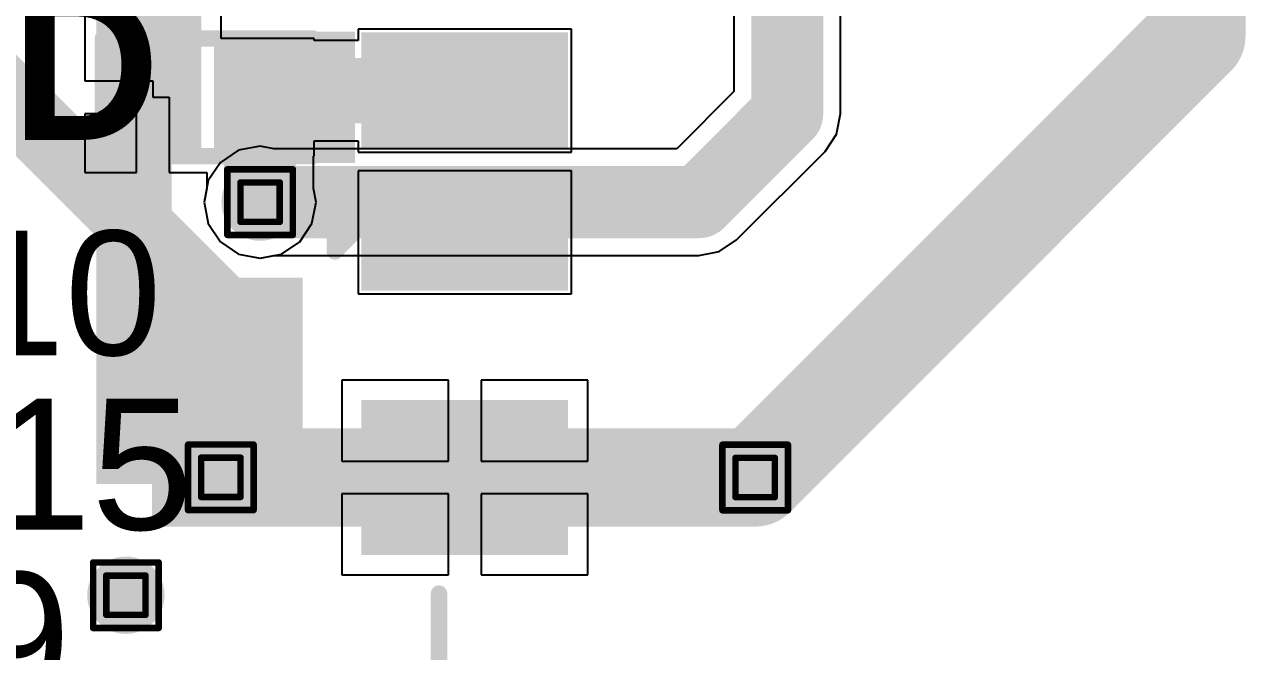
# Model space of a CAD drawing. Header units: inches. Extents: x -0.3 to 9.9, y -0.4 to 5.
# Drawn here: x 3.861 to 4.234, y 0.4518 to 0.6433 of the extents above; entities that cross this region are included whole.
import ezdxf

# ---------------------------------------------------------------- set-up
doc = ezdxf.new("R2010")
doc.units = ezdxf.units.IN
doc.header["$MEASUREMENT"] = 0
for name, color, linetype in [('Bottom Layer', 5, 'Continuous'), ('Bottom Solder', 6, 'Continuous'), ('Drill Drawing', 1, 'Continuous'), ('Top Layer', 1, 'Continuous'), ('Top Overlay', 2, 'Continuous'), ('Top Paste', 8, 'Continuous'), ('Top Solder', 216, 'Continuous'), ('Via Holes', 16, 'Continuous')]:
    doc.layers.add(name, color=color, linetype=linetype)
doc.styles.add('Arial', font='', dxfattribs={"height": 0.2})
doc.styles.add('Arial_Bold', font='', dxfattribs={"height": 0.2})
doc.styles.get('Arial').set_extended_font_data('Arial')
doc.styles.get('Arial_Bold').set_extended_font_data('Arial', bold=True)

# ---------------------------------------------------------------- blocks, each defined once
blk = doc.blocks.new('DM3BT_DSF_PEJS_121')
at = {"layer": 'Top Layer'}
for points in [[(-0.20669, 0.32087), (-0.16732, 0.32087), (-0.16732, 0.26575), (-0.20669, 0.26575)], [(-0.12598, 0.26575), (-0.12598, 0.32087), (-0.09843, 0.32087), (-0.09843, 0.26575)], [(-0.08268, 0.26575), (-0.08268, 0.32087), (-0.05512, 0.32087), (-0.05512, 0.26575)]]:
    blk.add_hatch(color=1, dxfattribs=at).paths.add_polyline_path(points)
at = {"layer": 'Top Paste'}
for points in [[(-0.20669, 0.32087), (-0.16732, 0.32087), (-0.16732, 0.26575), (-0.20669, 0.26575)], [(-0.12598, 0.26575), (-0.12598, 0.32087), (-0.09843, 0.32087), (-0.09843, 0.26575)], [(-0.08268, 0.26575), (-0.08268, 0.32087), (-0.05512, 0.32087), (-0.05512, 0.26575)]]:
    blk.add_hatch(color=8, dxfattribs=at).paths.add_polyline_path(points)
at = {"layer": 'Top Solder'}
for points in [[(-0.21069, 0.32487), (-0.16332, 0.32487), (-0.16332, 0.26175), (-0.21069, 0.26175)], [(-0.12998, 0.26175), (-0.12998, 0.32487), (-0.09443, 0.32487), (-0.09443, 0.26175)], [(-0.08668, 0.26175), (-0.08668, 0.32487), (-0.05112, 0.32487), (-0.05112, 0.26175)]]:
    blk.add_hatch(color=216, dxfattribs=at).paths.add_polyline_path(points)
at = {"layer": 'Top Overlay'}
for points in [[(-0.118, 0.333, 0.005, 0.005, 0), (-0.108, 0.333, 0.005, 0.005, 0)], [(-0.118, 0.333, 0.005, 0.005, 0), (-0.113, 0.328, 0.005, 0.005, 0)], [(-0.108, 0.333, 0.005, 0.005, 0), (-0.113, 0.328, 0.005, 0.005, 0)], [(-0.27559, 0.30118, 0.005, 0.005, 0), (-0.22244, 0.30118, 0.005, 0.005, 0)]]:
    blk.add_lwpolyline(points, format="xyseb", dxfattribs=at)
for points in [[(-0.11925, 0.333, 0.0025, 0.0025, 1), (-0.11675, 0.333, 0.0025, 0.0025, 1)], [(-0.11925, 0.333, 0.0025, 0.0025, 1), (-0.11675, 0.333, 0.0025, 0.0025, 1)], [(-0.10925, 0.333, 0.0025, 0.0025, 1), (-0.10675, 0.333, 0.0025, 0.0025, 1)], [(-0.10925, 0.333, 0.0025, 0.0025, 1), (-0.10675, 0.333, 0.0025, 0.0025, 1)], [(-0.11425, 0.328, 0.0025, 0.0025, 1), (-0.11175, 0.328, 0.0025, 0.0025, 1)], [(-0.11425, 0.328, 0.0025, 0.0025, 1), (-0.11175, 0.328, 0.0025, 0.0025, 1)], [(-0.22369, 0.30118, 0.0025, 0.0025, 1), (-0.22119, 0.30118, 0.0025, 0.0025, 1)]]:
    blk.add_lwpolyline(points, format="xyseb", close=True, dxfattribs=at)
blk = doc.blocks.new('DFN1006_2L__144')
at = {"layer": 'Top Layer'}
for points in [[(-0.02756, 0.01299), (-0.00591, 0.01299), (-0.00591, -0.01299), (-0.02756, -0.01299)], [(0.00591, 0.01299), (0.02756, 0.01299), (0.02756, -0.01299), (0.00591, -0.01299)]]:
    blk.add_hatch(color=1, dxfattribs=at).paths.add_polyline_path(points)
at = {"layer": 'Top Overlay'}
blk.add_hatch(color=2, dxfattribs=at).paths.add_polyline_path([(-0.045, -0.02), (-0.032, -0.02), (-0.032, 0.02), (-0.045, 0.02)])
at = {"layer": 'Top Paste'}
for points in [[(-0.02756, 0.01299), (-0.00591, 0.01299), (-0.00591, -0.01299), (-0.02756, -0.01299)], [(0.00591, 0.01299), (0.02756, 0.01299), (0.02756, -0.01299), (0.00591, -0.01299)]]:
    blk.add_hatch(color=8, dxfattribs=at).paths.add_polyline_path(points)
at = {"layer": 'Top Solder'}
for points in [[(-0.03156, 0.01699), (-0.00191, 0.01699), (-0.00191, -0.01699), (-0.03156, -0.01699)], [(0.00191, 0.01699), (0.03156, 0.01699), (0.03156, -0.01699), (0.00191, -0.01699)]]:
    blk.add_hatch(color=216, dxfattribs=at).paths.add_polyline_path(points)
at = {"layer": 'Top Overlay'}
for points in [[(-0.032, 0.018, 0.005, 0.005, 0), (-0.032, -0.018, 0.005, 0.005, 0)], [(0.032, 0.018, 0.005, 0.005, 0), (-0.032, 0.018, 0.005, 0.005, 0)], [(0.032, 0.018, 0.005, 0.005, 0), (0.032, -0.018, 0.005, 0.005, 0)], [(0.032, -0.018, 0.005, 0.005, 0), (-0.032, -0.018, 0.005, 0.005, 0)]]:
    blk.add_lwpolyline(points, format="xyseb", dxfattribs=at)
for points in [[(-0.03325, 0.018, 0.0025, 0.0025, 1), (-0.03075, 0.018, 0.0025, 0.0025, 1)], [(-0.03325, 0.018, 0.0025, 0.0025, 1), (-0.03075, 0.018, 0.0025, 0.0025, 1)], [(0.03075, 0.018, 0.0025, 0.0025, 1), (0.03325, 0.018, 0.0025, 0.0025, 1)], [(0.03075, 0.018, 0.0025, 0.0025, 1), (0.03325, 0.018, 0.0025, 0.0025, 1)], [(-0.03325, -0.018, 0.0025, 0.0025, 1), (-0.03075, -0.018, 0.0025, 0.0025, 1)], [(-0.03325, -0.018, 0.0025, 0.0025, 1), (-0.03075, -0.018, 0.0025, 0.0025, 1)], [(0.03075, -0.018, 0.0025, 0.0025, 1), (0.03325, -0.018, 0.0025, 0.0025, 1)], [(0.03075, -0.018, 0.0025, 0.0025, 1), (0.03325, -0.018, 0.0025, 0.0025, 1)]]:
    blk.add_lwpolyline(points, format="xyseb", close=True, dxfattribs=at)

msp = doc.modelspace()

# ---------------------------------------------------------------- hatches: boundary and pattern name
at = {"layer": 'Bottom Layer'}
h = msp.add_hatch(color=5, dxfattribs=at)
edge = h.paths.add_edge_path()
edge.add_arc((3.933, 0.589), 0.01181, 0, 360)
h = msp.add_hatch(color=5, dxfattribs=at)
edge = h.paths.add_edge_path()
edge.add_arc((3.921, 0.505), 0.01181, 0, 360)
h = msp.add_hatch(color=5, dxfattribs=at)
edge = h.paths.add_edge_path()
edge.add_arc((4.08421, 0.50494), 0.01181, 0, 360)
h = msp.add_hatch(color=5, dxfattribs=at)
edge = h.paths.add_edge_path()
edge.add_arc((3.892, 0.469), 0.01181, 0, 360)
at = {"layer": 'Bottom Solder'}
h = msp.add_hatch(color=6, dxfattribs=at)
edge = h.paths.add_edge_path()
edge.add_arc((3.933, 0.589), 0.00591, 0, 360)
h = msp.add_hatch(color=6, dxfattribs=at)
edge = h.paths.add_edge_path()
edge.add_arc((3.921, 0.505), 0.00591, 0, 360)
h = msp.add_hatch(color=6, dxfattribs=at)
edge = h.paths.add_edge_path()
edge.add_arc((4.08421, 0.50494), 0.00591, 0, 360)
h = msp.add_hatch(color=6, dxfattribs=at)
edge = h.paths.add_edge_path()
edge.add_arc((3.892, 0.469), 0.00591, 0, 360)
at = {"layer": 'Top Layer'}
for points in [[(3.883, 0.603), (3.915, 0.603), (3.915, 0.857), (3.883, 0.857)], [(3.883, 0.503), (3.906, 0.503), (3.906, 0.621), (3.883, 0.621)], [(3.9, 0.48994), (3.946, 0.48994), (3.946, 0.56594), (3.9, 0.56594)]]:
    msp.add_hatch(color=1, dxfattribs=at).paths.add_polyline_path(points)
h = msp.add_hatch(color=1, dxfattribs=at)
edge = h.paths.add_edge_path()
edge.add_arc((3.933, 0.589), 0.01181, 0, 360)
h = msp.add_hatch(color=1, dxfattribs=at)
edge = h.paths.add_edge_path()
edge.add_arc((3.921, 0.505), 0.01181, 0, 360)
h = msp.add_hatch(color=1, dxfattribs=at)
edge = h.paths.add_edge_path()
edge.add_arc((4.08421, 0.50494), 0.01181, 0, 360)
h = msp.add_hatch(color=1, dxfattribs=at)
edge = h.paths.add_edge_path()
edge.add_arc((3.892, 0.469), 0.01181, 0, 360)
at = {"layer": 'Top Solder'}
h = msp.add_hatch(color=216, dxfattribs=at)
edge = h.paths.add_edge_path()
edge.add_arc((3.933, 0.589), 0.00591, 0, 360)
h = msp.add_hatch(color=216, dxfattribs=at)
edge = h.paths.add_edge_path()
edge.add_arc((3.921, 0.505), 0.00591, 0, 360)
h = msp.add_hatch(color=216, dxfattribs=at)
edge = h.paths.add_edge_path()
edge.add_arc((4.08421, 0.50494), 0.00591, 0, 360)
h = msp.add_hatch(color=216, dxfattribs=at)
edge = h.paths.add_edge_path()
edge.add_arc((3.892, 0.469), 0.00591, 0, 360)
at = {"layer": 'Via Holes'}
h = msp.add_hatch(color=7, dxfattribs=at)
edge = h.paths.add_edge_path()
edge.add_arc((3.933, 0.589), 0.00591, 0, 360)
h = msp.add_hatch(color=7, dxfattribs=at)
edge = h.paths.add_edge_path()
edge.add_arc((3.921, 0.505), 0.00591, 0, 360)
h = msp.add_hatch(color=7, dxfattribs=at)
edge = h.paths.add_edge_path()
edge.add_arc((4.08421, 0.50494), 0.00591, 0, 360)
h = msp.add_hatch(color=7, dxfattribs=at)
edge = h.paths.add_edge_path()
edge.add_arc((3.892, 0.469), 0.00591, 0, 360)

# ---------------------------------------------------------------- linework, layer by layer
at = {"layer": 'Bottom Layer'}
for p, q in [((4.11031, 0.616), (4.11031, 0.809)), ((4.07769, 0.80224), (4.07769, 0.62276)), ((4.07769, 0.62276), (4.06024, 0.60531)), ((4.10907, 0.60976), (4.11031, 0.616)), ((4.10554, 0.60446), (4.10907, 0.60976)), ((3.92644, 0.60484), (3.92088, 0.60112)), ((3.933, 0.60614), (3.92644, 0.60484)), ((3.93716, 0.60531), (3.933, 0.60614)), ((4.06024, 0.60531), (3.93716, 0.60531)), ((4.07854, 0.57746), (4.10554, 0.60446)), ((3.92088, 0.60112), (3.91716, 0.59556)), ((3.91716, 0.59556), (3.91586, 0.589)), ((3.91586, 0.589), (3.91716, 0.58244)), ((3.91716, 0.58244), (3.92088, 0.57688)), ((3.92088, 0.57688), (3.92644, 0.57316)), ((4.07324, 0.57393), (4.07854, 0.57746)), ((3.92644, 0.57316), (3.933, 0.57186)), ((3.933, 0.57186), (3.93716, 0.57269)), ((3.93716, 0.57269), (4.067, 0.57269)), ((4.067, 0.57269), (4.07324, 0.57393))]:
    msp.add_line(p, q, dxfattribs=at)
for points in [[(4.094, 0.616, 0.022, 0.022, 0), (4.094, 0.809, 0.022, 0.022, 0)], [(4.219, 0.63973, 0.03, 0.03, 0), (4.219, 0.797, 0.03, 0.03, 0)], [(4.08421, 0.50494, 0.03, 0.03, 0), (4.219, 0.63973, 0.03, 0.03, 0)], [(3.849, 0.628, 0.022, 0.022, 0), (3.921, 0.556, 0.022, 0.022, 0)], [(4.067, 0.589, 0.022, 0.022, 0), (4.094, 0.616, 0.022, 0.022, 0)], [(3.933, 0.589, 0.022, 0.022, 0), (4.067, 0.589, 0.022, 0.022, 0)], [(3.921, 0.505, 0.022, 0.022, 0), (3.921, 0.556, 0.022, 0.022, 0)], [(3.921, 0.50494, 0.022, 0.022, 0), (3.921, 0.505, 0.022, 0.022, 0)]]:
    msp.add_lwpolyline(points, format="xyseb", dxfattribs=at)
for points in [[(4.2115, 0.63973, 0.015, 0.015, 1), (4.2265, 0.63973, 0.015, 0.015, 1)], [(4.2115, 0.63973, 0.015, 0.015, 1), (4.2265, 0.63973, 0.015, 0.015, 1)], [(4.0885, 0.616, 0.011, 0.011, 1), (4.0995, 0.616, 0.011, 0.011, 1)], [(4.0885, 0.616, 0.011, 0.011, 1), (4.0995, 0.616, 0.011, 0.011, 1)], [(3.9275, 0.589, 0.011, 0.011, 1), (3.9385, 0.589, 0.011, 0.011, 1)], [(4.0615, 0.589, 0.011, 0.011, 1), (4.0725, 0.589, 0.011, 0.011, 1)], [(4.0615, 0.589, 0.011, 0.011, 1), (4.0725, 0.589, 0.011, 0.011, 1)], [(3.9155, 0.556, 0.011, 0.011, 1), (3.9265, 0.556, 0.011, 0.011, 1)], [(3.9155, 0.556, 0.011, 0.011, 1), (3.9265, 0.556, 0.011, 0.011, 1)], [(4.07671, 0.50494, 0.015, 0.015, 1), (4.09171, 0.50494, 0.015, 0.015, 1)], [(3.9155, 0.505, 0.011, 0.011, 1), (3.9265, 0.505, 0.011, 0.011, 1)], [(3.9155, 0.505, 0.011, 0.011, 1), (3.9265, 0.505, 0.011, 0.011, 1)], [(3.9155, 0.50494, 0.011, 0.011, 1), (3.9265, 0.50494, 0.011, 0.011, 1)]]:
    msp.add_lwpolyline(points, format="xyseb", close=True, dxfattribs=at)
at = {"layer": 'Drill Drawing'}
for points in [[(3.923, 0.599, 0.002, 0.002, 0), (3.943, 0.599, 0.002, 0.002, 0)], [(3.923, 0.579, 0.002, 0.002, 0), (3.923, 0.599, 0.002, 0.002, 0)], [(3.943, 0.579, 0.002, 0.002, 0), (3.943, 0.599, 0.002, 0.002, 0)], [(3.927, 0.595, 0.002, 0.002, 0), (3.939, 0.595, 0.002, 0.002, 0)], [(3.927, 0.583, 0.002, 0.002, 0), (3.927, 0.595, 0.002, 0.002, 0)], [(3.939, 0.583, 0.002, 0.002, 0), (3.939, 0.595, 0.002, 0.002, 0)], [(3.927, 0.583, 0.002, 0.002, 0), (3.939, 0.583, 0.002, 0.002, 0)], [(3.923, 0.579, 0.002, 0.002, 0), (3.943, 0.579, 0.002, 0.002, 0)], [(3.911, 0.515, 0.002, 0.002, 0), (3.931, 0.515, 0.002, 0.002, 0)], [(3.911, 0.495, 0.002, 0.002, 0), (3.911, 0.515, 0.002, 0.002, 0)], [(3.931, 0.495, 0.002, 0.002, 0), (3.931, 0.515, 0.002, 0.002, 0)], [(4.07421, 0.51494, 0.002, 0.002, 0), (4.09421, 0.51494, 0.002, 0.002, 0)], [(4.07421, 0.49494, 0.002, 0.002, 0), (4.07421, 0.51494, 0.002, 0.002, 0)], [(4.09421, 0.49494, 0.002, 0.002, 0), (4.09421, 0.51494, 0.002, 0.002, 0)], [(3.915, 0.511, 0.002, 0.002, 0), (3.927, 0.511, 0.002, 0.002, 0)], [(3.915, 0.499, 0.002, 0.002, 0), (3.915, 0.511, 0.002, 0.002, 0)], [(3.927, 0.499, 0.002, 0.002, 0), (3.927, 0.511, 0.002, 0.002, 0)], [(4.07821, 0.51094, 0.002, 0.002, 0), (4.09021, 0.51094, 0.002, 0.002, 0)], [(4.07821, 0.49894, 0.002, 0.002, 0), (4.07821, 0.51094, 0.002, 0.002, 0)], [(4.09021, 0.49894, 0.002, 0.002, 0), (4.09021, 0.51094, 0.002, 0.002, 0)], [(3.915, 0.499, 0.002, 0.002, 0), (3.927, 0.499, 0.002, 0.002, 0)], [(4.07821, 0.49894, 0.002, 0.002, 0), (4.09021, 0.49894, 0.002, 0.002, 0)], [(3.911, 0.495, 0.002, 0.002, 0), (3.931, 0.495, 0.002, 0.002, 0)], [(4.07421, 0.49494, 0.002, 0.002, 0), (4.09421, 0.49494, 0.002, 0.002, 0)], [(3.882, 0.479, 0.002, 0.002, 0), (3.902, 0.479, 0.002, 0.002, 0)], [(3.882, 0.459, 0.002, 0.002, 0), (3.882, 0.479, 0.002, 0.002, 0)], [(3.902, 0.459, 0.002, 0.002, 0), (3.902, 0.479, 0.002, 0.002, 0)], [(3.886, 0.475, 0.002, 0.002, 0), (3.898, 0.475, 0.002, 0.002, 0)], [(3.886, 0.463, 0.002, 0.002, 0), (3.886, 0.475, 0.002, 0.002, 0)], [(3.898, 0.463, 0.002, 0.002, 0), (3.898, 0.475, 0.002, 0.002, 0)], [(3.886, 0.463, 0.002, 0.002, 0), (3.898, 0.463, 0.002, 0.002, 0)], [(3.882, 0.459, 0.002, 0.002, 0), (3.902, 0.459, 0.002, 0.002, 0)]]:
    msp.add_lwpolyline(points, format="xyseb", dxfattribs=at)
for points in [[(3.9225, 0.599, 0.001, 0.001, 1), (3.9235, 0.599, 0.001, 0.001, 1)], [(3.9225, 0.599, 0.001, 0.001, 1), (3.9235, 0.599, 0.001, 0.001, 1)], [(3.9425, 0.599, 0.001, 0.001, 1), (3.9435, 0.599, 0.001, 0.001, 1)], [(3.9425, 0.599, 0.001, 0.001, 1), (3.9435, 0.599, 0.001, 0.001, 1)], [(3.9265, 0.595, 0.001, 0.001, 1), (3.9275, 0.595, 0.001, 0.001, 1)], [(3.9265, 0.595, 0.001, 0.001, 1), (3.9275, 0.595, 0.001, 0.001, 1)], [(3.9385, 0.595, 0.001, 0.001, 1), (3.9395, 0.595, 0.001, 0.001, 1)], [(3.9385, 0.595, 0.001, 0.001, 1), (3.9395, 0.595, 0.001, 0.001, 1)], [(3.9265, 0.583, 0.001, 0.001, 1), (3.9275, 0.583, 0.001, 0.001, 1)], [(3.9265, 0.583, 0.001, 0.001, 1), (3.9275, 0.583, 0.001, 0.001, 1)], [(3.9385, 0.583, 0.001, 0.001, 1), (3.9395, 0.583, 0.001, 0.001, 1)], [(3.9385, 0.583, 0.001, 0.001, 1), (3.9395, 0.583, 0.001, 0.001, 1)], [(3.9225, 0.579, 0.001, 0.001, 1), (3.9235, 0.579, 0.001, 0.001, 1)], [(3.9225, 0.579, 0.001, 0.001, 1), (3.9235, 0.579, 0.001, 0.001, 1)], [(3.9425, 0.579, 0.001, 0.001, 1), (3.9435, 0.579, 0.001, 0.001, 1)], [(3.9425, 0.579, 0.001, 0.001, 1), (3.9435, 0.579, 0.001, 0.001, 1)], [(3.9105, 0.515, 0.001, 0.001, 1), (3.9115, 0.515, 0.001, 0.001, 1)], [(3.9105, 0.515, 0.001, 0.001, 1), (3.9115, 0.515, 0.001, 0.001, 1)], [(3.9305, 0.515, 0.001, 0.001, 1), (3.9315, 0.515, 0.001, 0.001, 1)], [(3.9305, 0.515, 0.001, 0.001, 1), (3.9315, 0.515, 0.001, 0.001, 1)], [(4.07371, 0.51494, 0.001, 0.001, 1), (4.07471, 0.51494, 0.001, 0.001, 1)], [(4.07371, 0.51494, 0.001, 0.001, 1), (4.07471, 0.51494, 0.001, 0.001, 1)], [(4.09371, 0.51494, 0.001, 0.001, 1), (4.09471, 0.51494, 0.001, 0.001, 1)], [(4.09371, 0.51494, 0.001, 0.001, 1), (4.09471, 0.51494, 0.001, 0.001, 1)], [(3.9145, 0.511, 0.001, 0.001, 1), (3.9155, 0.511, 0.001, 0.001, 1)], [(3.9145, 0.511, 0.001, 0.001, 1), (3.9155, 0.511, 0.001, 0.001, 1)], [(3.9265, 0.511, 0.001, 0.001, 1), (3.9275, 0.511, 0.001, 0.001, 1)], [(3.9265, 0.511, 0.001, 0.001, 1), (3.9275, 0.511, 0.001, 0.001, 1)], [(4.07771, 0.51094, 0.001, 0.001, 1), (4.07871, 0.51094, 0.001, 0.001, 1)], [(4.07771, 0.51094, 0.001, 0.001, 1), (4.07871, 0.51094, 0.001, 0.001, 1)], [(4.08971, 0.51094, 0.001, 0.001, 1), (4.09071, 0.51094, 0.001, 0.001, 1)], [(4.08971, 0.51094, 0.001, 0.001, 1), (4.09071, 0.51094, 0.001, 0.001, 1)], [(3.9145, 0.499, 0.001, 0.001, 1), (3.9155, 0.499, 0.001, 0.001, 1)], [(3.9145, 0.499, 0.001, 0.001, 1), (3.9155, 0.499, 0.001, 0.001, 1)], [(3.9265, 0.499, 0.001, 0.001, 1), (3.9275, 0.499, 0.001, 0.001, 1)], [(3.9265, 0.499, 0.001, 0.001, 1), (3.9275, 0.499, 0.001, 0.001, 1)], [(4.07771, 0.49894, 0.001, 0.001, 1), (4.07871, 0.49894, 0.001, 0.001, 1)], [(4.07771, 0.49894, 0.001, 0.001, 1), (4.07871, 0.49894, 0.001, 0.001, 1)], [(4.08971, 0.49894, 0.001, 0.001, 1), (4.09071, 0.49894, 0.001, 0.001, 1)], [(4.08971, 0.49894, 0.001, 0.001, 1), (4.09071, 0.49894, 0.001, 0.001, 1)], [(3.9105, 0.495, 0.001, 0.001, 1), (3.9115, 0.495, 0.001, 0.001, 1)], [(3.9105, 0.495, 0.001, 0.001, 1), (3.9115, 0.495, 0.001, 0.001, 1)], [(3.9305, 0.495, 0.001, 0.001, 1), (3.9315, 0.495, 0.001, 0.001, 1)], [(3.9305, 0.495, 0.001, 0.001, 1), (3.9315, 0.495, 0.001, 0.001, 1)], [(4.07371, 0.49494, 0.001, 0.001, 1), (4.07471, 0.49494, 0.001, 0.001, 1)], [(4.07371, 0.49494, 0.001, 0.001, 1), (4.07471, 0.49494, 0.001, 0.001, 1)], [(4.09371, 0.49494, 0.001, 0.001, 1), (4.09471, 0.49494, 0.001, 0.001, 1)], [(4.09371, 0.49494, 0.001, 0.001, 1), (4.09471, 0.49494, 0.001, 0.001, 1)], [(3.8815, 0.479, 0.001, 0.001, 1), (3.8825, 0.479, 0.001, 0.001, 1)], [(3.8815, 0.479, 0.001, 0.001, 1), (3.8825, 0.479, 0.001, 0.001, 1)], [(3.9015, 0.479, 0.001, 0.001, 1), (3.9025, 0.479, 0.001, 0.001, 1)], [(3.9015, 0.479, 0.001, 0.001, 1), (3.9025, 0.479, 0.001, 0.001, 1)], [(3.8855, 0.475, 0.001, 0.001, 1), (3.8865, 0.475, 0.001, 0.001, 1)], [(3.8855, 0.475, 0.001, 0.001, 1), (3.8865, 0.475, 0.001, 0.001, 1)], [(3.8975, 0.475, 0.001, 0.001, 1), (3.8985, 0.475, 0.001, 0.001, 1)], [(3.8975, 0.475, 0.001, 0.001, 1), (3.8985, 0.475, 0.001, 0.001, 1)], [(3.8855, 0.463, 0.001, 0.001, 1), (3.8865, 0.463, 0.001, 0.001, 1)], [(3.8855, 0.463, 0.001, 0.001, 1), (3.8865, 0.463, 0.001, 0.001, 1)], [(3.8975, 0.463, 0.001, 0.001, 1), (3.8985, 0.463, 0.001, 0.001, 1)], [(3.8975, 0.463, 0.001, 0.001, 1), (3.8985, 0.463, 0.001, 0.001, 1)], [(3.8815, 0.459, 0.001, 0.001, 1), (3.8825, 0.459, 0.001, 0.001, 1)], [(3.8815, 0.459, 0.001, 0.001, 1), (3.8825, 0.459, 0.001, 0.001, 1)], [(3.9015, 0.459, 0.001, 0.001, 1), (3.9025, 0.459, 0.001, 0.001, 1)], [(3.9015, 0.459, 0.001, 0.001, 1), (3.9025, 0.459, 0.001, 0.001, 1)]]:
    msp.add_lwpolyline(points, format="xyseb", close=True, dxfattribs=at)
at = {"layer": 'Top Layer'}
for p, q in [((3.87944, 0.66), (3.87944, 0.64201)), ((3.92109, 0.63899), (3.92109, 0.64701)), ((3.87944, 0.64201), (3.87944, 0.626)), ((4.02807, 0.64183), (3.96296, 0.64183)), ((3.96296, 0.64183), (3.96296, 0.63834)), ((4.02807, 0.60427), (4.02807, 0.64183)), ((3.94956, 0.63899), (3.92109, 0.63899)), ((3.94956, 0.63834), (3.94956, 0.63899)), ((3.96296, 0.63834), (3.94956, 0.63834)), ((3.87944, 0.626), (3.90027, 0.626)), ((3.90027, 0.626), (3.90027, 0.621)), ((3.90027, 0.621), (3.90527, 0.621)), ((3.90527, 0.621), (3.90527, 0.59801)), ((3.89527, 0.616), (3.87944, 0.616)), ((3.87944, 0.616), (3.87944, 0.59801)), ((3.89527, 0.59801), (3.89527, 0.616)), ((3.94956, 0.60301), (3.94956, 0.60776)), ((3.94956, 0.60776), (3.96296, 0.60776)), ((3.96296, 0.60776), (3.96296, 0.60427)), ((3.96296, 0.60427), (4.02807, 0.60427)), ((3.94931, 0.59316), (3.94931, 0.60301)), ((3.94931, 0.60301), (3.94956, 0.60301)), ((3.87944, 0.59801), (3.89527, 0.59801)), ((3.90527, 0.59801), (3.91669, 0.59801)), ((3.91669, 0.59801), (3.91669, 0.59316)), ((4.02807, 0.59852), (3.96296, 0.59852)), ((3.96296, 0.59852), (3.96296, 0.56096)), ((4.02807, 0.56096), (4.02807, 0.59852)), ((3.91669, 0.59316), (3.91586, 0.589)), ((3.95014, 0.589), (3.94931, 0.59316)), ((3.91586, 0.589), (3.91716, 0.58244)), ((3.94884, 0.58244), (3.95014, 0.589)), ((3.91716, 0.58244), (3.92088, 0.57688)), ((3.94512, 0.57688), (3.94884, 0.58244)), ((3.92088, 0.57688), (3.92644, 0.57316)), ((3.93956, 0.57316), (3.94512, 0.57688)), ((3.92644, 0.57316), (3.933, 0.57186)), ((3.933, 0.57186), (3.93956, 0.57316)), ((3.96296, 0.56096), (4.02807, 0.56096)), ((3.99052, 0.53463), (3.95796, 0.53463)), ((3.95796, 0.53463), (3.95796, 0.50994)), ((3.99052, 0.50994), (3.99052, 0.53463)), ((4.03307, 0.53463), (4.00052, 0.53463)), ((4.00052, 0.53463), (4.00052, 0.50994)), ((4.03307, 0.50994), (4.03307, 0.53463)), ((3.95796, 0.50994), (3.99052, 0.50994)), ((4.00052, 0.50994), (4.03307, 0.50994)), ((3.99052, 0.49994), (3.95796, 0.49994)), ((3.95796, 0.49994), (3.95796, 0.47526)), ((3.99052, 0.47526), (3.99052, 0.49994)), ((4.03307, 0.49994), (4.00052, 0.49994)), ((4.00052, 0.49994), (4.00052, 0.47526)), ((4.03307, 0.47526), (4.03307, 0.49994)), ((3.95796, 0.47526), (3.99052, 0.47526)), ((4.00052, 0.47526), (4.03307, 0.47526))]:
    msp.add_line(p, q, dxfattribs=at)
for points in [[(3.93895, 0.62305, 0.02, 0.02, 0), (3.99552, 0.62305, 0.02, 0.02, 0)], [(3.933, 0.589, 0.022, 0.022, 0), (3.933, 0.61927, 0.022, 0.022, 0)], [(3.921, 0.505, 0.03, 0.03, 0), (3.92106, 0.50494, 0.03, 0.03, 0)], [(3.92106, 0.50494, 0.03, 0.03, 0), (3.99552, 0.50494, 0.03, 0.03, 0)], [(3.99552, 0.50494, 0.03, 0.03, 0), (4.08322, 0.50494, 0.03, 0.03, 0)]]:
    msp.add_lwpolyline(points, format="xyseb", dxfattribs=at)
for points in [[(3.93395, 0.62305, 0.01, 0.01, 1), (3.94395, 0.62305, 0.01, 0.01, 1)], [(3.99052, 0.62305, 0.01, 0.01, 1), (4.00052, 0.62305, 0.01, 0.01, 1)], [(3.9275, 0.61927, 0.011, 0.011, 1), (3.9385, 0.61927, 0.011, 0.011, 1)], [(3.9275, 0.589, 0.011, 0.011, 1), (3.9385, 0.589, 0.011, 0.011, 1)], [(3.9135, 0.505, 0.015, 0.015, 1), (3.9285, 0.505, 0.015, 0.015, 1)], [(3.91356, 0.50494, 0.015, 0.015, 1), (3.92856, 0.50494, 0.015, 0.015, 1)], [(3.91356, 0.50494, 0.015, 0.015, 1), (3.92856, 0.50494, 0.015, 0.015, 1)], [(3.98802, 0.50494, 0.015, 0.015, 1), (4.00302, 0.50494, 0.015, 0.015, 1)], [(3.98802, 0.50494, 0.015, 0.015, 1), (4.00302, 0.50494, 0.015, 0.015, 1)], [(4.07572, 0.50494, 0.015, 0.015, 1), (4.09072, 0.50494, 0.015, 0.015, 1)]]:
    msp.add_lwpolyline(points, format="xyseb", close=True, dxfattribs=at)

# ---------------------------------------------------------------- block references
for name, p, rotation in [('DM3BT_DSF_PEJS_121', (4.28882, 0.69195), 90), ('DFN1006_2L__144', (3.917, 0.621), 180)]:
    msp.add_blockref(name, p, dxfattribs=dict(rotation=rotation))

# ---------------------------------------------------------------- texts
at = {"layer": 'Top Overlay'}
for s, height, style, p in [('D', 0.045, 'Arial_Bold', (3.857, 0.608)), ('D10', 0.038, 'Arial', (3.80552, 0.54228)), ('C15', 0.04, 'Arial', (3.81002, 0.48901)), ('C9', 0.04, 'Arial', (3.80368, 0.43601))]:
    msp.add_text(s, height=height, dxfattribs=dict(at, style=style)).set_placement(p)

doc.saveas('drawing.dxf')
